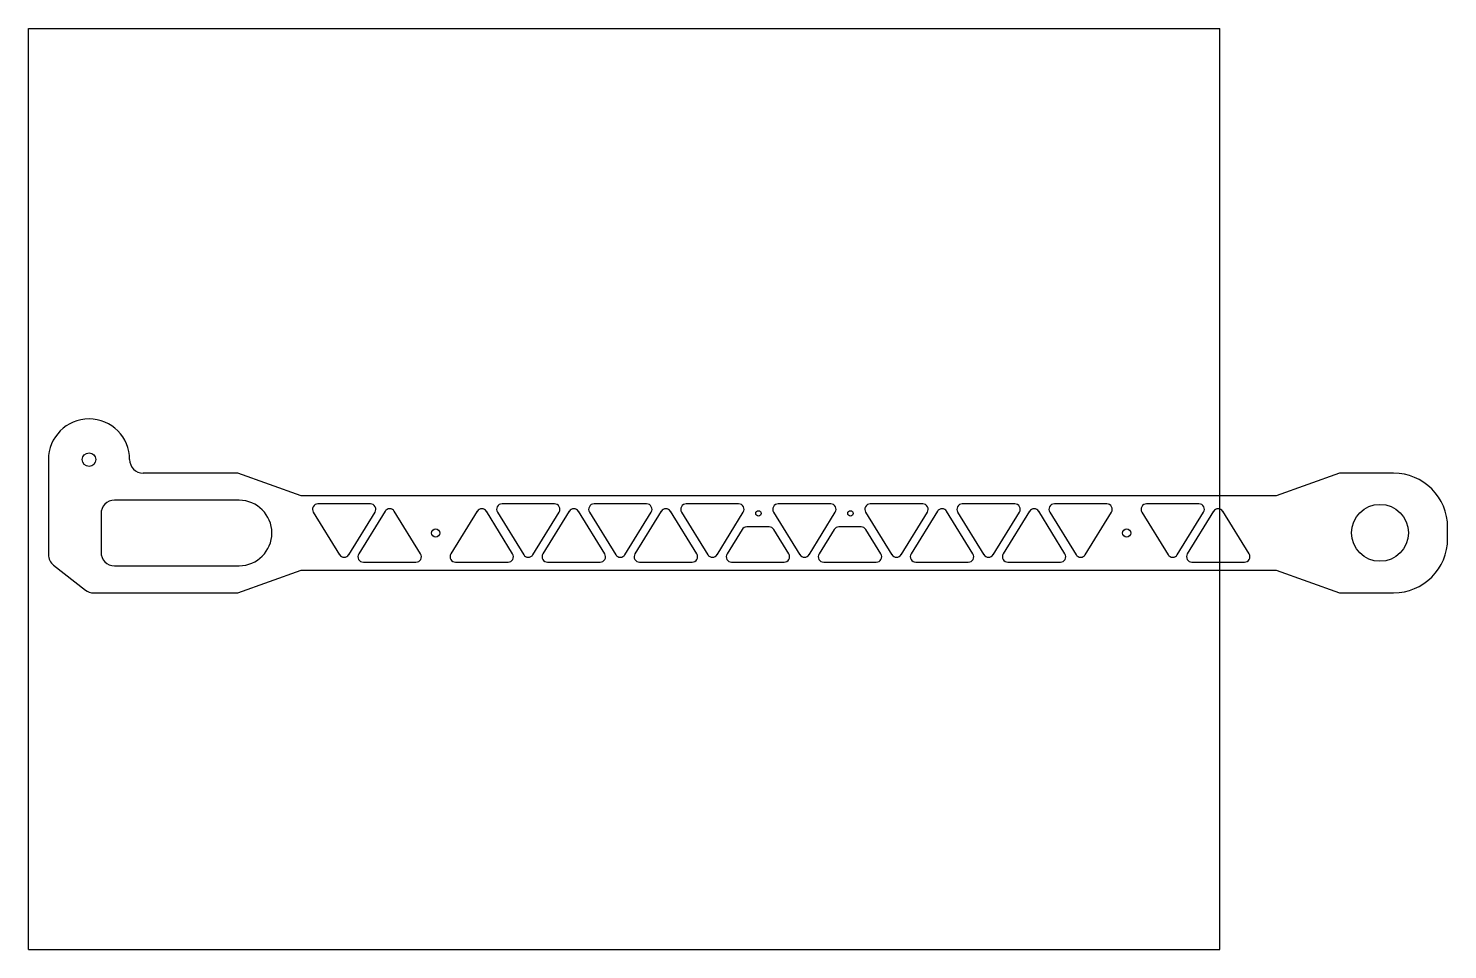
# Model space of a CAD drawing. Header units: inches. Extents: x 0 to 26.2, y 0 to 17.
import ezdxf

# ---------------------------------------------------------------- set-up
doc = ezdxf.new("R2010")
doc.units = ezdxf.units.IN
doc.header["$LTSCALE"] = 1.21
doc.header["$MEASUREMENT"] = 0
doc.layers.get('0').update_dxf_attribs({"linetype": 'CONTINUOUS'})
doc.layers.add('02___PRT_ALL_AXES', color=7, linetype='CONTINUOUS')

msp = doc.modelspace()

# ---------------------------------------------------------------- linework, layer by layer
at = {"color": 7, "linetype": 'CONTINUOUS'}
for p, q in [((0, 0), (0, 17)), ((0, 17), (22, 17)), ((22, 0), (22, 17)), ((3.891, 8.293), (1.591, 8.293)), ((6.316, 8.225), (5.346, 8.225)), ((9.716, 8.225), (8.746, 8.225)), ((11.416, 8.225), (10.446, 8.225)), ((13.116, 8.225), (12.146, 8.225)), ((14.816, 8.225), (13.846, 8.225)), ((16.516, 8.225), (15.546, 8.225)), ((18.216, 8.225), (17.246, 8.225)), ((19.916, 8.225), (18.946, 8.225)), ((21.616, 8.225), (20.646, 8.225)), ((1.341, 8.043), (1.341, 7.333)), ((5.26, 8.073), (5.746, 7.288)), ((5.916, 7.288), (6.401, 8.073)), ((6.587, 8.088), (6.101, 7.303)), ((7.242, 7.303), (6.757, 8.088)), ((8.287, 8.088), (7.801, 7.303)), ((8.942, 7.303), (8.457, 8.088)), ((8.66, 8.073), (9.146, 7.288)), ((9.316, 7.288), (9.801, 8.073)), ((9.987, 8.088), (9.501, 7.303)), ((10.642, 7.303), (10.157, 8.088)), ((10.36, 8.073), (10.846, 7.288)), ((11.016, 7.288), (11.501, 8.073)), ((11.687, 8.088), (11.201, 7.303)), ((12.342, 7.303), (11.857, 8.088)), ((12.06, 8.073), (12.546, 7.288)), ((12.716, 7.288), (13.201, 8.073)), ((13.76, 8.073), (14.246, 7.288)), ((14.416, 7.288), (14.901, 8.073)), ((15.46, 8.073), (15.946, 7.288)), ((16.116, 7.288), (16.601, 8.073)), ((16.787, 8.088), (16.301, 7.303)), ((17.442, 7.303), (16.957, 8.088)), ((17.16, 8.073), (17.646, 7.288)), ((17.816, 7.288), (18.301, 8.073)), ((18.487, 8.088), (18.001, 7.303)), ((19.142, 7.303), (18.657, 8.088)), ((18.86, 8.073), (19.346, 7.288)), ((19.516, 7.288), (20.001, 8.073)), ((20.56, 8.073), (21.046, 7.288)), ((21.216, 7.288), (21.701, 8.073)), ((21.887, 8.088), (21.401, 7.303)), ((22.542, 7.303), (22.057, 8.088)), ((13.179, 7.753), (12.901, 7.303)), ((13.679, 7.8), (13.264, 7.8)), ((14.042, 7.303), (13.764, 7.753)), ((14.879, 7.753), (14.601, 7.303)), ((15.379, 7.8), (14.964, 7.8)), ((15.742, 7.303), (15.464, 7.753)), ((1.591, 7.083), (3.891, 7.083)), ((6.186, 7.15), (7.157, 7.15)), ((7.886, 7.15), (8.857, 7.15)), ((9.586, 7.15), (10.557, 7.15)), ((11.286, 7.15), (12.257, 7.15)), ((12.986, 7.15), (13.957, 7.15)), ((14.686, 7.15), (15.657, 7.15)), ((16.386, 7.15), (17.357, 7.15)), ((18.086, 7.15), (19.057, 7.15)), ((21.486, 7.15), (22.457, 7.15)), ((0, 0), (22, 0))]:
    msp.add_line(p, q, dxfattribs=at)
msp.add_circle((1.12, 9.043), 0.125, dxfattribs=at)
for centre, radius, start, end in [((1.591, 8.043), 0.25, 90, 180), ((3.891, 7.688), 0.605, 270, 90), ((5.346, 8.125), 0.1, 90, 211.7238), ((6.316, 8.125), 0.1, 328.2762, 90), ((6.672, 8.035), 0.1, 31.7238, 148.2762), ((8.372, 8.035), 0.1, 31.7238, 148.2762), ((8.746, 8.125), 0.1, 90, 211.7238), ((9.716, 8.125), 0.1, 328.2762, 90), ((10.072, 8.035), 0.1, 31.7238, 148.2762), ((10.446, 8.125), 0.1, 90, 211.7238), ((11.416, 8.125), 0.1, 328.2762, 90), ((11.772, 8.035), 0.1, 31.7238, 148.2762), ((12.146, 8.125), 0.1, 90, 211.7238), ((13.116, 8.125), 0.1, 328.2762, 90), ((13.846, 8.125), 0.1, 90, 211.7238), ((14.816, 8.125), 0.1, 328.2762, 90), ((15.546, 8.125), 0.1, 90, 211.7238), ((16.516, 8.125), 0.1, 328.2762, 90), ((16.872, 8.035), 0.1, 31.7238, 148.2762), ((17.246, 8.125), 0.1, 90, 211.7238), ((18.216, 8.125), 0.1, 328.2762, 90), ((18.572, 8.035), 0.1, 31.7238, 148.2762), ((18.946, 8.125), 0.1, 90, 211.7238), ((19.916, 8.125), 0.1, 328.2762, 90), ((20.646, 8.125), 0.1, 90, 211.7238), ((21.616, 8.125), 0.1, 328.2762, 90), ((21.972, 8.035), 0.1, 31.7238, 148.2762), ((13.264, 7.7), 0.1, 90, 148.2762), ((13.679, 7.7), 0.1, 31.7238, 90), ((14.964, 7.7), 0.1, 90, 148.2762), ((15.379, 7.7), 0.1, 31.7238, 90), ((1.591, 7.333), 0.25, 180, 270), ((5.831, 7.341), 0.1, 211.7238, 328.2762), ((6.186, 7.25), 0.1, 148.2762, 270), ((7.157, 7.25), 0.1, 270, 31.7238), ((7.886, 7.25), 0.1, 148.2762, 270), ((8.857, 7.25), 0.1, 270, 31.7238), ((9.231, 7.341), 0.1, 211.7238, 328.2762), ((9.586, 7.25), 0.1, 148.2762, 270), ((10.557, 7.25), 0.1, 270, 31.7238), ((10.931, 7.341), 0.1, 211.7238, 328.2762), ((11.286, 7.25), 0.1, 148.2762, 270), ((12.257, 7.25), 0.1, 270, 31.7238), ((12.631, 7.341), 0.1, 211.7238, 328.2762), ((12.986, 7.25), 0.1, 148.2762, 270), ((13.957, 7.25), 0.1, 270, 31.7238), ((14.331, 7.341), 0.1, 211.7238, 328.2762), ((14.686, 7.25), 0.1, 148.2762, 270), ((15.657, 7.25), 0.1, 270, 31.7238), ((16.031, 7.341), 0.1, 211.7238, 328.2762), ((16.386, 7.25), 0.1, 148.2762, 270), ((17.357, 7.25), 0.1, 270, 31.7238), ((17.731, 7.341), 0.1, 211.7238, 328.2762), ((18.086, 7.25), 0.1, 148.2762, 270), ((19.057, 7.25), 0.1, 270, 31.7238), ((19.431, 7.341), 0.1, 211.7238, 328.2762), ((21.131, 7.341), 0.1, 211.7238, 328.2762), ((21.486, 7.25), 0.1, 148.2762, 270), ((22.457, 7.25), 0.1, 270, 31.7238)]:
    msp.add_arc(centre, radius, start, end, dxfattribs=at)
at = {"layer": '02___PRT_ALL_AXES', "color": 7, "linetype": 'CONTINUOUS'}
for p, q in [((0.37, 9.043), (0.37, 7.291)), ((3.87, 8.793), (2.12, 8.793)), ((5.039, 8.375), (3.87, 8.793)), ((24.208, 8.793), (23.039, 8.375)), ((25.208, 8.793), (24.208, 8.793)), ((23.039, 8.375), (5.039, 8.375)), ((26.208, 7.583), (26.208, 7.793)), ((0.466, 7.094), (1.052, 6.636)), ((3.87, 6.583), (5.039, 7)), ((5.039, 7), (23.039, 7)), ((23.039, 7), (24.208, 6.583)), ((1.206, 6.583), (3.87, 6.583)), ((24.208, 6.583), (25.208, 6.583))]:
    msp.add_line(p, q, dxfattribs=at)
for centre, radius in [((24.958, 7.691), 0.525), ((13.481, 8.05), 0.05), ((15.181, 8.05), 0.05), ((7.522, 7.688), 0.075), ((20.281, 7.688), 0.075)]:
    msp.add_circle(centre, radius, dxfattribs=at)
for centre, radius, start, end in [((1.12, 9.043), 0.75, 0, 180), ((2.12, 9.043), 0.25, 180, 270), ((25.208, 7.793), 1, 0, 90), ((25.208, 7.583), 1, 270, 360), ((0.62, 7.291), 0.25, 180, 232), ((1.206, 6.833), 0.25, 232, 270)]:
    msp.add_arc(centre, radius, start, end, dxfattribs=at)

doc.saveas('drawing.dxf')
